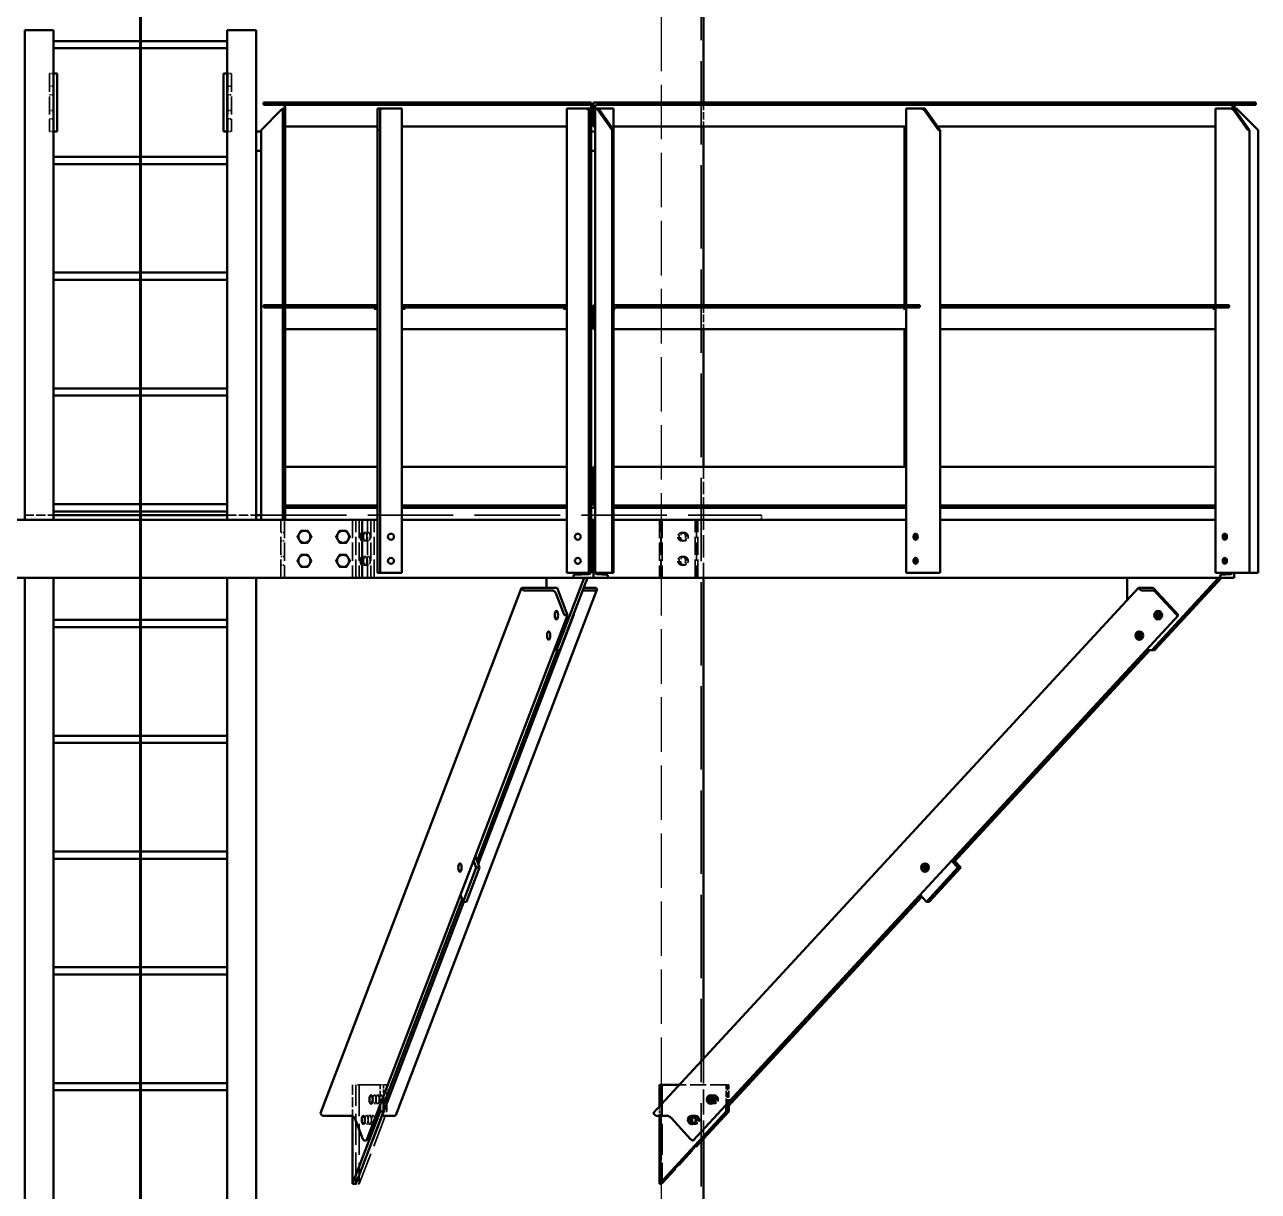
# Model space of a CAD drawing. Header units: inches. Extents: x 11 to 1621, y 11 to 1332.
# Drawn here: x 252.5 to 380.4, y 676.6 to 797.5 of the extents above; entities that cross this region are included whole.
import ezdxf

# ---------------------------------------------------------------- set-up
doc = ezdxf.new("R2010")
doc.units = ezdxf.units.IN
doc.header["$LTSCALE"] = 48
doc.header["$MEASUREMENT"] = 0
doc.linetypes.add('CHAIN', pattern=[0.7087, 0.4724, -0.0591, 0.1181, -0.0591])
doc.linetypes.add('DASHED', pattern=[0.2067, 0.1654, -0.0413])
for name, color, linetype, lineweight in [('Centerline (ANSI)', 7, 'Continuous', 25), ('Hidden (ANSI)', 7, 'DASHED', 35), ('Sketch Geometry (ANSI)', 7, 'Continuous', 25), ('Visible (ANSI)', 7, 'Continuous', 50)]:
    doc.layers.add(name, color=color, linetype=linetype, lineweight=lineweight)

msp = doc.modelspace()

# ---------------------------------------------------------------- linework, layer by layer
at = {"layer": 'Centerline (ANSI)', "linetype": 'CHAIN', "ltscale": 0.952448}
msp.add_line((264.502429, 896.951101), (264.502429, 280.771104), dxfattribs=at)
at = {"layer": 'Hidden (ANSI)', "ltscale": 1.088534}
for p, q in [((264.43966, 890.951101), (264.43966, 512.951101)), ((264.439929, 512.951101), (264.439929, 890.951101)), ((264.564929, 890.951101), (264.564929, 512.951101)), ((264.565198, 512.951101), (264.565198, 890.951101)), ((322.627429, 890.951101), (322.627429, 512.951101))]:
    msp.add_line(p, q, dxfattribs=at)
at = {"layer": 'Hidden (ANSI)', "ltscale": 0.01478}
for p, q in [((255.064929, 792.451101), (255.439929, 792.451101)), ((273.564929, 792.451101), (273.939929, 792.451101)), ((255.064929, 791.138601), (255.439929, 791.138601)), ((273.564929, 791.138601), (273.939929, 791.138601)), ((255.064929, 790.263601), (255.439929, 790.263601)), ((273.564929, 790.263601), (273.939929, 790.263601)), ((255.064929, 788.638601), (255.439929, 788.638601)), ((255.064929, 787.763601), (255.439929, 787.763601)), ((273.564929, 788.638601), (273.939929, 788.638601)), ((273.564929, 787.763601), (273.939929, 787.763601)), ((255.064929, 786.451101), (255.439929, 786.451101)), ((273.564929, 786.451101), (273.939929, 786.451101)), ((279.064929, 744.888601), (279.439929, 744.888601)), ((287.451828, 744.888601), (287.798283, 744.888601)), ((288.144738, 744.888601), (287.798283, 744.888601)), ((320.600089, 744.888601), (320.743596, 744.888601)), ((320.887102, 744.888601), (320.743596, 744.888601)), ((279.064929, 744.013601), (279.439929, 744.013601)), ((287.451828, 744.013601), (287.798283, 744.013601)), ((288.144738, 744.013601), (287.798283, 744.013601)), ((320.600089, 744.013601), (320.743596, 744.013601)), ((320.887102, 744.013601), (320.743596, 744.013601)), ((279.064929, 742.388601), (279.439929, 742.388601)), ((287.451828, 742.388601), (287.798283, 742.388601)), ((288.144738, 742.388601), (287.798283, 742.388601)), ((320.600089, 742.388601), (320.743596, 742.388601)), ((320.887102, 742.388601), (320.743596, 742.388601)), ((279.064929, 741.513601), (279.439929, 741.513601)), ((287.451828, 741.513601), (287.798283, 741.513601)), ((288.144738, 741.513601), (287.798283, 741.513601)), ((320.600089, 741.513601), (320.743596, 741.513601)), ((320.887102, 741.513601), (320.743596, 741.513601)), ((289.7117, 687.638601), (289.365245, 687.638601)), ((325.362993, 687.638601), (325.219487, 687.638601)), ((288.741977, 686.576101), (289.088432, 686.576101)), ((288.741977, 685.701101), (289.088432, 685.701101)), ((289.434886, 686.576101), (289.088432, 686.576101)), ((289.434886, 685.701101), (289.088432, 685.701101)), ((323.714783, 686.576101), (323.85829, 686.576101)), ((323.714783, 685.701101), (323.85829, 685.701101)), ((324.001796, 686.576101), (323.85829, 686.576101)), ((324.001796, 685.701101), (323.85829, 685.701101)), ((287.930183, 684.454781), (288.276637, 684.454781)), ((288.623092, 684.454781), (288.276637, 684.454781)), ((289.7117, 684.888601), (290.058155, 684.888601)), ((321.754939, 684.454781), (321.898445, 684.454781)), ((322.041951, 684.454781), (321.898445, 684.454781)), ((325.362993, 684.888601), (325.5065, 684.888601)), ((287.930183, 683.579781), (288.276637, 683.579781)), ((288.623092, 683.579781), (288.276637, 683.579781)), ((321.754939, 683.579781), (321.898445, 683.579781)), ((322.041951, 683.579781), (321.898445, 683.579781)), ((286.841575, 677.388601), (287.188029, 677.388601)), ((318.433897, 677.388601), (318.577403, 677.388601))]:
    msp.add_line(p, q, dxfattribs=at)
at = {"layer": 'Hidden (ANSI)', "ltscale": 0.237987}
for p, q in [((255.064929, 792.451101), (255.064929, 786.451101)), ((255.439929, 792.451101), (255.439929, 786.451101)), ((273.564929, 792.451101), (273.564929, 786.451101)), ((273.939929, 792.451101), (273.939929, 786.451101)), ((279.064929, 740.201101), (279.064929, 746.201101)), ((279.439929, 746.201101), (279.439929, 740.201101)), ((286.49512, 746.201101), (286.49512, 740.201101)), ((286.841575, 740.201101), (286.841575, 746.201101)), ((287.188029, 746.201101), (287.188029, 740.201101)), ((288.025853, 740.201101), (288.025853, 746.201101)), ((288.372308, 746.201101), (288.372308, 740.201101)), ((288.718763, 740.201101), (288.718763, 746.201101)), ((318.290391, 746.201101), (318.290391, 740.201101)), ((318.433897, 740.201101), (318.433897, 746.201101)), ((318.577403, 746.201101), (318.577403, 740.201101)), ((321.985909, 740.201101), (321.985909, 746.201101)), ((322.129415, 746.201101), (322.129415, 740.201101)), ((322.272921, 740.201101), (322.272921, 746.201101))]:
    msp.add_line(p, q, dxfattribs=at)
at = {"layer": 'Hidden (ANSI)', "ltscale": 0.099103}
for p, q in [((322.877429, 789.451101), (322.877429, 786.951101)), ((322.877429, 768.451101), (322.877429, 765.951101))]:
    msp.add_line(p, q, dxfattribs=at)
at = {"layer": 'Hidden (ANSI)', "ltscale": 0.158625}
msp.add_line((322.877429, 751.701101), (322.877429, 747.701101), dxfattribs=at)
at = {"layer": 'Hidden (ANSI)', "ltscale": 0.287589}
msp.add_line((322.877429, 747.451101), (322.877429, 740.201101), dxfattribs=at)
at = {"layer": 'Hidden (ANSI)', "ltscale": 0.120571}
for p, q in [((252.502429, 746.701101), (255.502429, 746.701101)), ((273.502429, 746.701101), (276.502429, 746.701101))]:
    msp.add_line(p, q, dxfattribs=at)
at = {"layer": 'Hidden (ANSI)', "ltscale": 1.115497}
msp.add_line((277.002429, 746.701101), (328.877429, 746.701101), dxfattribs=at)
at = {"layer": 'Hidden (ANSI)', "ltscale": 0.019741}
for p, q in [((322.877429, 746.701101), (322.877429, 746.201101)), ((328.877429, 746.701101), (328.877429, 746.201101))]:
    msp.add_line(p, q, dxfattribs=at)
at = {"layer": 'Hidden (ANSI)', "ltscale": 0.323707}
msp.add_line((322.877429, 690.358464), (322.877429, 682.198246), dxfattribs=at)
at = {"layer": 'Hidden (ANSI)', "ltscale": 0.128696}
msp.add_line((286.49512, 687.638601), (286.49512, 684.392818), dxfattribs=at)
at = {"layer": 'Hidden (ANSI)', "ltscale": 0.297509}
msp.add_line((289.365245, 687.638601), (286.49512, 687.638601), dxfattribs=at)
at = {"layer": 'Hidden (ANSI)', "ltscale": 0.406632}
for p, q in [((286.841575, 677.388601), (286.841575, 687.638601)), ((287.188029, 687.638601), (287.188029, 677.388601)), ((318.433897, 677.388601), (318.433897, 687.638601)), ((318.577403, 687.638601), (318.577403, 677.388601))]:
    msp.add_line(p, q, dxfattribs=at)
at = {"layer": 'Hidden (ANSI)', "ltscale": 0.081596}
for p, q in [((289.365245, 685.579781), (289.365245, 687.638601)), ((325.219487, 685.579781), (325.219487, 687.638601))]:
    msp.add_line(p, q, dxfattribs=at)
at = {"layer": 'Hidden (ANSI)', "ltscale": 0.045672}
msp.add_line((289.7117, 687.638601), (289.7117, 686.485111), dxfattribs=at)
at = {"layer": 'Hidden (ANSI)', "ltscale": 0.035825}
msp.add_line((290.058155, 687.638601), (289.7117, 687.638601), dxfattribs=at)
at = {"layer": 'Hidden (ANSI)', "ltscale": 0.109023}
msp.add_line((290.058155, 684.888601), (290.058155, 687.638601), dxfattribs=at)
at = {"layer": 'Hidden (ANSI)', "ltscale": 0.20842}
msp.add_line((325.219487, 687.638601), (320.364604, 687.638601), dxfattribs=at)
at = {"layer": 'Hidden (ANSI)', "ltscale": 0.075433}
msp.add_line((325.362993, 687.638601), (325.362993, 685.735111), dxfattribs=at)
at = {"layer": 'Hidden (ANSI)', "ltscale": 0.006064}
msp.add_line((325.5065, 687.638601), (325.362993, 687.638601), dxfattribs=at)
at = {"layer": 'Hidden (ANSI)', "ltscale": 0.085085}
msp.add_line((325.5065, 685.491863), (325.5065, 687.638601), dxfattribs=at)
at = {"layer": 'Hidden (ANSI)', "ltscale": 0.420782}
msp.add_line((287.188029, 677.388601), (290.058155, 684.888601), dxfattribs=at)
at = {"layer": 'Hidden (ANSI)', "ltscale": 0.037605}
msp.add_line((318.290391, 685.393489), (318.290391, 684.443295), dxfattribs=at)
at = {"layer": 'Hidden (ANSI)', "ltscale": 0.261089}
msp.add_line((318.577403, 677.388601), (322.877429, 682.042916), dxfattribs=at)
at = {"layer": 'Hidden (ANSI)', "ltscale": 0.108979}
for centre, major_axis, ratio in [((287.451828, 744.451101), (0, 0.4375), 0.3826834324), ((287.798283, 744.451101), (0, -0.4375), 0.3826834324), ((288.144738, 744.451101), (0, 0.4375), 0.3826834324), ((320.600089, 744.451101), (0, 0.4375), 0.9238795325), ((320.743596, 744.451101), (0, -0.4375), 0.9238795325), ((320.887102, 744.451101), (0, 0.4375), 0.9238795325), ((287.451828, 741.951101), (0, 0.4375), 0.3826834324), ((287.798283, 741.951101), (0, -0.4375), 0.3826834324), ((288.144738, 741.951101), (0, 0.4375), 0.3826834324), ((320.600089, 741.951101), (0, 0.4375), 0.9238795325), ((320.743596, 741.951101), (0, -0.4375), 0.9238795325), ((320.887102, 741.951101), (0, 0.4375), 0.9238795325), ((288.741977, 686.138601), (0, 0.4375), 0.3826834324), ((289.088432, 686.138601), (0, -0.4375), 0.3826834324), ((289.434886, 686.138601), (0, 0.4375), 0.3826834324), ((324.001796, 686.138601), (0, 0.4375), 0.9238795325), ((287.930183, 684.017281), (0, 0.4375), 0.3826834324), ((288.276637, 684.017281), (0, -0.4375), 0.3826834324), ((288.623092, 684.017281), (0, 0.4375), 0.3826834324), ((322.041951, 684.017281), (0, 0.4375), 0.9238795325)]:
    msp.add_ellipse(centre, major_axis=major_axis, ratio=ratio, dxfattribs=at)
at = {"layer": 'Hidden (ANSI)', "ltscale": 0.1042}
for centre in [(323.714783, 686.138601), (321.754939, 684.017281)]:
    msp.add_ellipse(centre, major_axis=(0, -0.4375), ratio=0.9238795325, start_param=0.0286689229, end_param=6.0365425162, dxfattribs=at)
at = {"layer": 'Hidden (ANSI)', "ltscale": 0.064952}
for centre in [(323.85829, 686.138601), (321.898445, 684.017281)]:
    msp.add_ellipse(centre, major_axis=(0, -0.4375), ratio=0.9238795325, start_param=6.0415020031, end_param=9.7886336328, dxfattribs=at)
at = {"layer": 'Sketch Geometry (ANSI)', "linetype": 'DASHED', "ltscale": 0.710931}
msp.add_line((318.502429, 496.451101), (318.502429, 891.451101), dxfattribs=at)
at = {"layer": 'Visible (ANSI)'}
for p, q in [((322.877429, 817.201101), (322.877429, 789.451101)), ((252.502429, 796.951101), (255.502429, 796.951101)), ((252.502429, 746.201101), (252.502429, 796.951101)), ((255.502429, 796.951101), (255.502429, 746.201101)), ((273.502429, 796.951101), (273.502429, 746.201101)), ((276.502429, 796.951101), (273.502429, 796.951101)), ((276.502429, 746.201101), (276.502429, 796.951101)), ((255.502429, 795.826101), (273.502429, 795.826101)), ((255.502429, 795.076101), (273.502429, 795.076101)), ((255.502429, 792.451101), (255.877429, 792.451101)), ((255.877429, 792.451101), (255.877429, 786.451101)), ((273.127429, 792.451101), (273.127429, 786.451101)), ((273.127429, 792.451101), (273.502429, 792.451101)), ((277.252429, 789.451101), (277.252432, 789.451101)), ((277.252429, 789.451101), (277.252429, 789.321101)), ((277.252432, 789.451101), (277.252432, 789.321101)), ((310.213892, 789.451101), (277.252432, 789.451101)), ((277.372432, 789.201101), (277.372429, 789.201101)), ((310.688866, 789.201101), (277.372432, 789.201101)), ((311.213892, 789.451101), (310.213892, 789.451101)), ((310.688866, 789.201101), (311.213892, 789.201101)), ((311.213892, 789.201101), (311.213892, 789.451101)), ((311.213892, 789.201101), (311.213892, 788.951101)), ((311.463892, 789.451101), (312.524552, 789.451101)), ((311.463892, 786.951101), (311.463892, 789.451101)), ((312.524552, 789.201101), (311.817445, 789.201101)), ((313.938766, 789.451101), (312.524552, 789.451101)), ((312.524552, 789.201101), (313.518056, 789.201101)), ((378.83554, 789.201101), (313.518056, 789.201101)), ((313.938766, 789.451101), (378.584536, 789.451101)), ((378.877429, 789.451101), (378.584536, 789.451101)), ((378.83554, 789.201101), (378.877429, 789.201101)), ((378.877429, 789.451101), (378.877429, 789.201101)), ((378.877429, 789.451101), (379.127429, 789.451101)), ((379.127429, 789.201101), (378.877429, 789.201101)), ((380.127429, 789.451101), (379.127429, 789.451101)), ((379.127429, 789.201101), (380.007429, 789.201101)), ((380.127429, 789.321101), (380.127429, 789.451101)), ((279.002429, 788.576101), (277.122429, 786.696101)), ((279.252429, 788.826101), (279.002429, 788.576101)), ((279.372429, 788.826101), (279.252429, 788.826101)), ((279.252429, 768.451101), (279.252429, 788.826101)), ((279.372429, 788.826101), (279.502429, 788.826101)), ((279.502429, 787.071101), (279.502429, 788.951101)), ((279.502432, 788.951101), (279.502432, 787.071101)), ((289.088892, 788.826101), (289.588892, 788.826101)), ((289.088892, 786.576101), (289.088892, 788.826101)), ((289.338892, 788.576101), (289.338892, 786.696101)), ((289.588892, 788.826101), (291.468892, 788.826101)), ((291.588892, 788.826101), (291.468892, 788.826101)), ((291.588892, 788.826101), (291.588892, 740.701101)), ((308.833892, 788.826101), (308.713892, 788.826101)), ((308.713892, 740.701101), (308.713892, 788.826101)), ((308.833892, 788.826101), (310.713892, 788.826101)), ((310.713892, 788.826101), (311.213892, 788.826101)), ((310.963892, 786.696101), (310.963892, 788.576101)), ((311.213892, 788.951101), (311.213892, 788.826101)), ((311.213892, 788.826101), (311.213892, 786.576101)), ((311.640669, 788.951101), (311.640669, 787.071101)), ((311.640669, 788.826101), (311.817445, 788.826101)), ((311.640669, 740.701101), (311.640669, 788.826101)), ((311.817445, 788.826101), (312.170999, 788.826101)), ((313.408435, 786.576101), (311.817445, 788.826101)), ((312.170999, 788.826101), (313.500359, 788.826101)), ((312.170999, 788.576101), (313.500359, 786.696101)), ((313.535507, 788.826101), (313.500359, 788.826101)), ((313.535507, 786.611248), (313.535507, 788.826101)), ((343.875165, 788.826101), (343.967089, 788.826101)), ((343.875165, 768.451101), (343.875165, 788.826101)), ((344.136795, 788.826101), (343.967089, 788.826101)), ((344.136795, 788.826101), (345.466156, 788.826101)), ((345.466156, 788.826101), (345.819709, 788.826101)), ((345.819709, 788.826101), (347.410699, 786.576101)), ((347.14907, 786.696101), (345.819709, 788.576101)), ((375.932886, 788.826101), (376.024809, 788.826101)), ((375.932886, 768.451101), (375.932886, 788.826101)), ((376.194515, 788.826101), (376.024809, 788.826101)), ((376.194515, 788.826101), (377.523876, 788.826101)), ((377.523876, 788.826101), (377.877429, 788.826101)), ((377.700653, 788.826101), (377.700653, 788.951101)), ((377.877429, 788.951101), (377.877429, 788.826101)), ((377.877429, 788.826101), (378.127429, 788.826101)), ((377.877429, 788.826101), (379.468419, 786.576101)), ((379.20679, 786.696101), (377.877429, 788.576101)), ((380.377429, 786.576101), (378.127429, 788.826101)), ((255.502429, 786.451101), (255.877429, 786.451101)), ((273.127429, 786.451101), (273.502429, 786.451101)), ((276.502429, 786.451101), (277.002429, 786.451101)), ((277.002429, 786.576101), (277.122429, 786.696101)), ((277.002429, 746.201101), (277.002429, 786.576101)), ((279.502429, 768.451101), (279.502429, 787.071101)), ((279.622432, 786.951101), (279.622429, 786.951101)), ((289.088892, 786.951101), (279.622432, 786.951101)), ((289.218892, 786.576101), (289.088892, 786.576101)), ((289.088892, 740.701101), (289.088892, 786.576101)), ((289.338892, 740.701101), (289.338892, 786.696101)), ((308.713892, 786.951101), (291.588892, 786.951101)), ((310.963892, 740.701101), (310.963892, 786.696101)), ((311.213892, 786.576101), (311.083892, 786.576101)), ((311.213892, 740.701101), (311.213892, 786.576101)), ((311.213892, 786.451101), (311.256785, 786.451101)), ((311.610338, 786.451101), (311.256785, 786.451101)), ((311.555816, 786.951101), (311.463892, 786.951101)), ((311.555816, 786.951101), (311.640669, 786.951101)), ((311.610338, 786.451101), (311.640669, 786.451101)), ((313.500359, 786.576101), (313.408435, 786.576101)), ((313.408435, 740.701101), (313.408435, 786.576101)), ((313.535507, 786.951101), (343.875165, 786.951101)), ((313.535507, 740.701101), (313.535507, 786.611248)), ((322.877429, 786.951101), (322.877429, 768.451101)), ((343.698389, 768.451101), (343.698389, 786.951101)), ((347.145534, 786.951101), (375.932886, 786.951101)), ((347.410699, 786.576101), (347.318775, 786.576101)), ((347.410699, 740.701101), (347.410699, 786.576101)), ((379.468419, 786.576101), (379.376496, 786.576101)), ((379.468419, 740.701101), (379.468419, 786.576101)), ((380.377429, 740.701101), (380.377429, 786.576101)), ((277.002429, 784.451101), (276.502429, 784.451101)), ((311.213892, 784.451101), (311.256785, 784.451101)), ((311.610338, 784.451101), (311.256785, 784.451101)), ((311.610338, 784.451101), (311.640669, 784.451101)), ((255.502429, 783.826101), (273.502429, 783.826101)), ((255.502429, 783.076101), (273.502429, 783.076101)), ((255.502429, 771.826101), (273.502429, 771.826101)), ((255.502429, 771.076101), (273.502429, 771.076101)), ((277.252429, 768.451101), (277.252432, 768.451101)), ((277.252429, 768.451101), (277.252429, 768.321101)), ((277.252432, 768.451101), (277.252432, 768.321101)), ((288.838892, 768.451101), (277.252432, 768.451101)), ((277.372432, 768.201101), (277.372429, 768.201101)), ((288.838892, 768.201101), (277.372432, 768.201101)), ((279.252429, 746.201101), (279.252429, 768.201101)), ((279.502429, 766.071101), (279.502429, 767.951101)), ((279.502432, 767.951101), (279.502432, 766.071101)), ((288.838892, 768.321101), (288.838892, 768.451101)), ((288.838892, 768.451101), (289.088892, 768.451101)), ((288.838892, 768.321101), (288.838892, 768.201101)), ((288.838892, 767.951101), (288.838892, 768.201101)), ((291.588892, 768.451101), (291.838892, 768.451101)), ((291.838892, 768.451101), (291.838892, 768.321101)), ((308.463892, 768.451101), (291.838892, 768.451101)), ((291.838892, 768.201101), (291.838892, 768.321101)), ((291.838892, 768.201101), (291.838892, 767.951101)), ((308.463892, 768.201101), (291.838892, 768.201101)), ((308.463892, 768.321101), (308.463892, 768.451101)), ((308.463892, 768.451101), (308.713892, 768.451101)), ((308.463892, 768.321101), (308.463892, 768.201101)), ((308.463892, 767.951101), (308.463892, 768.201101)), ((311.463892, 768.451101), (311.640669, 768.451101)), ((311.463892, 765.951101), (311.463892, 768.451101)), ((311.640669, 768.451101), (311.640669, 766.071101)), ((313.535507, 768.451101), (313.585212, 768.451101)), ((313.585212, 768.451101), (315.176202, 768.451101)), ((313.585212, 768.451101), (313.585212, 767.951101)), ((315.09135, 768.201101), (313.761989, 768.201101)), ((345.204526, 768.201101), (315.09135, 768.201101)), ((315.176202, 768.451101), (345.289379, 768.451101)), ((315.176202, 768.451101), (315.176202, 768.321101)), ((343.875165, 740.701101), (343.875165, 768.201101)), ((345.289379, 768.321101), (345.289379, 768.451101)), ((347.410699, 768.451101), (377.347099, 768.451101)), ((377.262246, 768.201101), (347.410699, 768.201101)), ((375.932886, 740.701101), (375.932886, 768.201101)), ((377.347099, 768.321101), (377.347099, 768.451101)), ((279.502429, 751.701101), (279.502429, 766.071101)), ((279.622432, 765.951101), (279.622429, 765.951101)), ((289.088892, 765.951101), (279.622432, 765.951101)), ((308.713892, 765.951101), (291.588892, 765.951101)), ((311.555816, 765.951101), (311.463892, 765.951101)), ((311.555816, 765.951101), (311.640669, 765.951101)), ((313.535507, 765.951101), (343.875165, 765.951101)), ((322.877429, 765.951101), (322.877429, 751.701101)), ((343.698389, 751.701101), (343.698389, 765.951101)), ((347.410699, 765.951101), (375.932886, 765.951101)), ((255.502429, 759.826101), (273.502429, 759.826101)), ((255.502429, 759.076101), (273.502429, 759.076101)), ((279.502429, 747.701101), (279.502429, 751.701101)), ((280.002429, 751.701101), (279.502429, 751.701101)), ((280.002429, 751.701101), (289.088892, 751.701101)), ((291.588892, 751.701101), (308.713892, 751.701101)), ((311.463892, 747.701101), (311.463892, 751.701101)), ((311.463892, 751.701101), (311.640669, 751.701101)), ((311.640669, 751.701101), (311.640669, 747.701101)), ((313.535507, 751.701101), (343.875165, 751.701101)), ((347.410699, 751.701101), (375.932886, 751.701101)), ((255.502429, 747.826101), (273.502429, 747.826101)), ((255.502429, 747.076101), (273.502429, 747.076101)), ((279.502429, 747.701101), (280.002429, 747.701101)), ((279.502429, 747.451101), (279.502429, 747.701101)), ((279.502429, 747.451101), (289.088892, 747.451101)), ((279.502429, 747.451101), (279.502429, 746.201101)), ((289.088892, 747.701101), (280.002429, 747.701101)), ((308.713892, 747.701101), (291.588892, 747.701101)), ((291.588892, 747.451101), (308.713892, 747.451101)), ((311.213892, 747.451101), (311.640669, 747.451101)), ((311.640669, 747.701101), (311.463892, 747.701101)), ((343.875165, 747.701101), (313.535507, 747.701101)), ((313.535507, 747.451101), (343.875165, 747.451101)), ((322.877429, 747.701101), (322.877429, 747.451101)), ((343.698389, 747.451101), (343.698389, 747.701101)), ((375.932886, 747.701101), (347.410699, 747.701101)), ((347.410699, 747.451101), (375.932886, 747.451101)), ((241.502429, 746.201101), (287.502429, 746.201101)), ((255.502429, 746.701101), (273.502429, 746.701101)), ((276.502429, 746.701101), (277.002429, 746.701101)), ((287.502429, 746.201101), (289.088892, 746.201101)), ((287.502429, 746.201101), (287.502429, 745.994054)), ((289.088892, 746.201101), (287.502429, 746.201101)), ((287.502429, 745.898186), (287.502429, 745.994054)), ((287.502429, 745.898186), (287.502429, 745.827878)), ((287.502429, 745.827878), (287.502429, 745.525154)), ((287.502429, 745.525154), (287.502429, 740.877048)), ((291.588892, 746.201101), (308.713892, 746.201101)), ((308.713892, 746.201101), (291.588892, 746.201101)), ((311.213892, 746.201101), (311.463892, 746.201101)), ((311.247413, 740.877048), (311.247413, 745.525154)), ((311.247413, 745.525154), (311.247413, 740.877048)), ((311.463892, 746.201101), (311.640669, 746.201101)), ((311.463892, 746.201101), (311.463892, 740.201101)), ((311.463892, 746.201101), (311.463892, 740.201101)), ((311.616965, 745.525154), (311.616965, 740.877048)), ((311.616965, 740.877048), (311.616965, 745.525154)), ((313.535507, 746.201101), (343.875165, 746.201101)), ((343.875165, 746.201101), (313.535507, 746.201101)), ((347.410699, 746.201101), (375.932886, 746.201101)), ((375.932886, 746.201101), (347.410699, 746.201101)), ((287.502429, 740.877048), (287.502429, 740.574324)), ((287.502429, 740.574324), (287.502429, 740.504016)), ((287.502429, 740.408148), (287.502429, 740.504016)), ((287.502429, 740.408148), (287.502429, 740.201101)), ((289.218892, 740.701101), (289.088892, 740.701101)), ((289.218892, 740.701101), (289.338892, 740.701101)), ((289.588892, 740.701101), (289.338892, 740.701101)), ((291.468892, 740.701101), (289.588892, 740.701101)), ((291.468892, 740.701101), (291.588892, 740.701101)), ((308.713892, 740.701101), (308.833892, 740.701101)), ((310.713892, 740.701101), (308.833892, 740.701101)), ((309.385699, 740.201101), (309.385699, 740.408148)), ((309.385699, 740.201101), (309.385699, 740.408148)), ((309.484171, 740.504016), (310.936467, 740.574324)), ((309.484171, 740.504016), (310.936467, 740.574324)), ((310.963892, 740.701101), (310.713892, 740.701101)), ((310.963892, 740.701101), (311.083892, 740.701101)), ((311.213892, 740.701101), (311.083892, 740.701101)), ((313.408435, 740.701101), (311.640669, 740.701101)), ((311.836837, 740.574324), (312.863766, 740.504016)), ((311.836837, 740.574324), (312.863766, 740.504016)), ((312.933396, 740.408148), (312.933396, 740.201101)), ((312.933396, 740.408148), (312.933396, 740.201101)), ((313.500359, 740.701101), (313.408435, 740.701101)), ((313.500359, 740.701101), (313.535507, 740.701101)), ((343.967089, 740.701101), (343.875165, 740.701101)), ((343.967089, 740.701101), (344.136795, 740.701101)), ((345.466156, 740.701101), (344.136795, 740.701101)), ((345.819709, 740.701101), (345.466156, 740.701101)), ((347.14907, 740.701101), (345.819709, 740.701101)), ((347.14907, 740.701101), (347.318775, 740.701101)), ((347.410699, 740.701101), (347.318775, 740.701101)), ((376.024809, 740.701101), (375.932886, 740.701101)), ((376.024809, 740.701101), (376.194515, 740.701101)), ((377.523876, 740.701101), (376.194515, 740.701101)), ((376.407925, 740.201101), (376.407925, 740.408148)), ((376.407925, 740.201101), (376.407925, 740.408148)), ((376.477555, 740.504016), (377.504484, 740.574324)), ((376.477555, 740.504016), (377.504484, 740.574324)), ((377.877429, 740.701101), (377.523876, 740.701101)), ((377.877429, 740.701101), (377.877429, 740.201101)), ((377.877429, 740.701101), (377.877429, 740.201101)), ((379.20679, 740.701101), (377.877429, 740.701101)), ((379.20679, 740.701101), (379.376496, 740.701101)), ((379.468419, 740.701101), (379.376496, 740.701101)), ((380.377429, 740.701101), (379.468419, 740.701101)), ((241.502429, 740.201101), (287.502429, 740.201101)), ((252.502429, 669.451101), (252.502429, 740.201101)), ((255.502429, 740.201101), (255.502429, 669.451101)), ((273.502429, 740.201101), (273.502429, 669.451101)), ((276.502429, 669.451101), (276.502429, 740.201101)), ((283.171503, 684.70846), (304.005703, 739.150848)), ((309.385699, 740.201101), (287.502429, 740.201101)), ((307.701221, 739.150848), (304.005703, 739.150848)), ((304.005703, 739.150848), (304.055764, 739.020034)), ((306.586, 740.201101), (306.586, 739.150848)), ((307.638379, 732.701101), (310.508505, 740.201101)), ((308.783613, 736.322421), (307.701221, 739.150848)), ((307.984834, 732.701101), (310.85496, 740.201101)), ((311.463892, 740.201101), (309.385699, 740.201101)), ((311.743194, 739.150848), (310.453046, 739.150848)), ((312.933396, 740.201101), (311.463892, 740.201101)), ((311.793255, 739.020034), (311.743194, 739.150848)), ((376.407925, 740.201101), (312.933396, 740.201101)), ((317.657507, 684.70846), (367.955715, 739.150848)), ((322.877429, 740.201101), (322.877429, 690.358464)), ((366.794066, 740.201101), (366.794066, 737.893489)), ((369.486448, 739.150848), (367.955715, 739.150848)), ((367.955715, 739.150848), (368.076572, 739.020034)), ((369.334735, 732.701101), (376.263831, 740.201101)), ((369.478241, 732.701101), (376.407338, 740.201101)), ((372.099574, 736.322421), (369.486448, 739.150848)), ((369.621747, 732.701101), (376.550844, 740.201101)), ((377.877429, 740.201101), (376.407925, 740.201101)), ((290.960968, 684.509738), (311.795168, 738.952126)), ((304.282714, 738.885683), (307.105166, 738.885683)), ((307.559068, 738.616983), (308.385745, 736.456772)), ((310.351571, 738.885683), (311.669131, 738.885683)), ((368.273405, 738.885683), (369.442503, 738.885683)), ((369.83617, 738.616983), (371.831945, 736.456772)), ((255.502429, 735.826101), (273.502429, 735.826101)), ((287.949413, 681.880033), (308.783613, 736.322421)), ((299.525227, 710.514226), (309.427023, 736.388864)), ((308.612696, 736.322421), (308.783613, 736.322421)), ((309.425109, 736.456772), (309.423588, 736.460747)), ((321.801366, 681.880033), (372.099574, 736.322421)), ((372.028778, 736.322421), (372.099574, 736.322421)), ((255.502429, 735.076101), (273.502429, 735.076101)), ((307.744249, 732.701101), (299.389463, 710.868994)), ((307.397794, 732.701101), (307.638379, 732.701101)), ((307.984834, 732.701101), (307.638379, 732.701101)), ((368.897417, 732.701101), (348.72718, 710.868994)), ((348.767793, 710.825035), (368.978642, 732.701101)), ((369.122149, 732.701101), (348.839546, 710.74737)), ((368.753911, 732.701101), (369.334735, 732.701101)), ((369.478241, 732.701101), (369.334735, 732.701101)), ((369.478241, 732.701101), (369.621747, 732.701101)), ((255.502429, 723.826101), (273.502429, 723.826101)), ((255.502429, 723.076101), (273.502429, 723.076101)), ((255.502429, 711.826101), (273.502429, 711.826101)), ((255.502429, 711.076101), (273.502429, 711.076101)), ((299.660061, 710.161887), (299.216236, 711.321659)), ((297.960616, 706.626353), (299.313607, 710.161887)), ((298.307071, 706.626353), (299.660061, 710.161887)), ((299.313607, 710.161887), (299.043009, 710.868994)), ((299.660061, 710.161887), (299.313607, 710.161887)), ((345.970548, 706.626353), (349.236955, 710.161887)), ((346.114054, 706.626353), (349.380462, 710.161887)), ((346.257561, 706.626353), (349.523968, 710.161887)), ((349.236955, 710.161887), (348.583674, 710.868994)), ((349.380462, 710.161887), (348.655427, 710.946659)), ((349.523968, 710.161887), (348.911299, 710.825035)), ((349.380462, 710.161887), (349.236955, 710.161887)), ((297.690018, 707.33346), (297.960616, 706.626353)), ((345.38902, 707.255795), (325.362993, 685.579781)), ((325.362993, 685.491863), (345.429632, 707.211836)), ((345.317267, 707.33346), (345.970548, 706.626353)), ((288.592823, 681.946476), (298.037403, 706.626353)), ((297.863246, 706.880795), (289.7117, 685.579781)), ((298.307071, 706.626353), (297.960616, 706.626353)), ((345.501386, 707.134171), (325.362993, 685.336533)), ((346.114054, 706.626353), (345.970548, 706.626353)), ((346.114054, 706.626353), (346.257561, 706.626353)), ((346.185807, 706.704019), (346.257561, 706.626353)), ((255.502429, 699.826101), (273.502429, 699.826101)), ((255.502429, 699.076101), (273.502429, 699.076101)), ((255.502429, 687.826101), (273.502429, 687.826101)), ((255.502429, 687.076101), (273.502429, 687.076101)), ((318.290391, 687.638601), (318.290391, 685.393489)), ((320.364604, 687.638601), (318.290391, 687.638601)), ((289.365245, 684.888601), (289.365245, 685.579781)), ((289.7117, 686.485111), (289.7117, 684.888601)), ((325.219487, 684.888601), (325.219487, 685.579781)), ((325.362993, 685.735111), (325.362993, 684.888601)), ((325.5065, 684.888601), (325.5065, 685.491863)), ((283.221564, 684.577646), (283.171503, 684.70846)), ((286.270966, 684.443295), (283.448514, 684.443295)), ((286.49512, 677.388601), (289.365245, 684.888601)), ((286.49512, 684.392818), (286.49512, 677.388601)), ((287.551545, 682.014383), (286.724868, 684.174595)), ((289.7117, 684.888601), (286.841575, 677.388601)), ((289.7117, 684.888601), (289.365245, 684.888601)), ((290.834931, 684.443295), (289.548314, 684.443295)), ((317.778364, 684.577646), (317.657507, 684.70846)), ((319.144295, 684.443295), (317.975197, 684.443295)), ((318.290391, 677.388601), (325.219487, 684.888601)), ((318.290391, 684.443295), (318.290391, 677.388601)), ((325.362993, 684.888601), (318.433897, 677.388601)), ((321.533736, 682.014383), (319.537961, 684.174595)), ((322.877429, 682.042916), (325.5065, 684.888601)), ((325.362993, 684.888601), (325.219487, 684.888601)), ((287.949413, 681.880033), (287.778496, 681.880033)), ((321.801366, 681.880033), (321.73057, 681.880033)), ((322.877429, 682.198246), (322.877429, 634.701101)), ((286.841575, 677.388601), (286.49512, 677.388601)), ((318.433897, 677.388601), (318.290391, 677.388601))]:
    msp.add_line(p, q, dxfattribs=at)
for centre in [(290.463892, 744.451101), (309.838892, 744.451101), (290.463892, 741.951101), (309.838892, 741.951101)]:
    msp.add_circle(centre, 0.3125, dxfattribs=at)
for centre, radius, start, end in [((277.372429, 789.321101), 0.12, 180, 270), ((277.372432, 789.321101), 0.12, 180, 270), ((279.252429, 788.951101), 0.25, 0, 90), ((279.252432, 788.951101), 0.25, 0, 90), ((378.127429, 788.951101), 0.25, 90, 180), ((289.588892, 788.576101), 0.25, 90, 180), ((310.713892, 788.576101), 0.25, 0, 90), ((279.622429, 787.071101), 0.12, 180, 270), ((279.622432, 787.071101), 0.12, 180, 270), ((289.218892, 786.696101), 0.12, 270, 0), ((311.083892, 786.696101), 0.12, 180, 270), ((277.372429, 768.321101), 0.12, 180, 270), ((277.372432, 768.321101), 0.12, 180, 270), ((279.252429, 767.951101), 0.25, 0, 90), ((279.252432, 767.951101), 0.25, 0, 90), ((279.622429, 766.071101), 0.12, 180, 270), ((279.622432, 766.071101), 0.12, 180, 270), ((281.502429, 744.451101), 0.625, 150, 210), ((281.502429, 744.451101), 0.625, 90, 150), ((281.502429, 744.451101), 0.625, 30, 90), ((281.502429, 744.451101), 0.625, 330, 30), ((285.502429, 744.451101), 0.625, 150, 210), ((285.502429, 744.451101), 0.625, 90, 150), ((285.502429, 744.451101), 0.625, 30, 90), ((285.502429, 744.451101), 0.625, 330, 30), ((281.502429, 744.451101), 0.625, 210, 270), ((281.502429, 744.451101), 0.625, 270, 330), ((285.502429, 744.451101), 0.625, 210, 270), ((285.502429, 744.451101), 0.625, 270, 330), ((281.502429, 741.951101), 0.625, 150, 210), ((281.502429, 741.951101), 0.625, 90, 150), ((281.502429, 741.951101), 0.625, 30, 90), ((281.502429, 741.951101), 0.625, 330, 30), ((285.502429, 741.951101), 0.625, 150, 210), ((285.502429, 741.951101), 0.625, 90, 150), ((285.502429, 741.951101), 0.625, 30, 90), ((285.502429, 741.951101), 0.625, 330, 30), ((281.502429, 741.951101), 0.625, 210, 270), ((281.502429, 741.951101), 0.625, 270, 330), ((285.502429, 741.951101), 0.625, 210, 270), ((285.502429, 741.951101), 0.625, 270, 330)]:
    msp.add_arc(centre, radius, start, end, dxfattribs=at)
for centre, major_axis, ratio, start_param, end_param in [((311.817445, 788.951101), (0, 0.25), 0.7071067812, 0, 1.5707963268), ((377.877429, 788.951101), (0, 0.25), 0.7071067812, 0, 1.5707963268), ((312.347775, 788.576101), (0.23097, -0.23097), 0.4142135624, 2.7488935719, 4.3196898987), ((345.642932, 788.576101), (0.23097, -0.23097), 0.4142135624, 1.1780972451, 2.7488935719), ((377.700653, 788.576101), (0.23097, -0.23097), 0.4142135624, 1.1780972451, 2.7488935719), ((311.555816, 787.071101), (0, -0.12), 0.7071067812, 0, 1.5707963268), ((313.415507, 786.696101), (-0.110866, 0.110866), 0.4142135624, 2.7488935719, 4.3196898987), ((347.233923, 786.696101), (-0.110866, 0.110866), 0.4142135624, 1.1780972451, 2.7488935719), ((379.291643, 786.696101), (-0.110866, 0.110866), 0.4142135624, 1.1780972451, 2.7488935719), ((313.761989, 767.951101), (0, 0.25), 0.7071067812, 0, 1.5707963268), ((315.09135, 768.321101), (0, -0.12), 0.7071067812, 0, 1.5707963268), ((343.875165, 767.951101), (0, 0.25), 0.7071067812, 0, 1.5707963268), ((345.204526, 768.321101), (0, -0.12), 0.7071067812, 0, 1.5707963268), ((375.932886, 767.951101), (0, 0.25), 0.7071067812, 0, 1.5707963268), ((377.262246, 768.321101), (0, -0.12), 0.7071067812, 0, 1.5707963268), ((311.555816, 766.071101), (0, -0.12), 0.7071067812, 0, 1.5707963268), ((310.919298, 745.525154), (-0.328116, 0), 0.9238795325, 3.1415926536, 3.5975583819), ((310.919298, 745.525154), (-0.328116, 0), 0.9238795325, 3.1415926536, 3.5975583819), ((311.848978, 745.525154), (0, 0.30314), 0.7653668647, 1.1148305984, 1.5707963268), ((311.848978, 745.525154), (0, 0.30314), 0.7653668647, 1.1148305984, 1.5707963268), ((344.529239, 744.451101), (0, 0.3125), 0.7071067812, 3.9453949725, 5.4793829882), ((344.670661, 744.451101), (0, -0.3125), 0.7071067812, 0.4115168461, 2.7300758075), ((344.670661, 744.451101), (0, 0.3125), 0.7071067812, 3.5531094997, 5.8716684611), ((376.586959, 744.451101), (0, 0.3125), 0.7071067812, 3.9453949725, 5.4793829882), ((376.728381, 744.451101), (0, -0.3125), 0.7071067812, 0.4115168461, 2.7300758075), ((376.728381, 744.451101), (0, 0.3125), 0.7071067812, 3.5531094997, 5.8716684611), ((344.529239, 741.951101), (0, 0.3125), 0.7071067812, 3.9453949725, 5.4793829882), ((344.670661, 741.951101), (0, -0.3125), 0.7071067812, 0.4115168461, 2.7300758075), ((344.670661, 741.951101), (0, 0.3125), 0.7071067812, 3.5531094997, 5.8716684611), ((376.586959, 741.951101), (0, 0.3125), 0.7071067812, 3.9453949725, 5.4793829882), ((376.728381, 741.951101), (0, -0.3125), 0.7071067812, 0.4115168461, 2.7300758075), ((376.728381, 741.951101), (0, 0.3125), 0.7071067812, 3.5531094997, 5.8716684611), ((309.489608, 740.408148), (-0.10391, 0), 0.9238795325, 4.7647411, 6.2831853072), ((309.489608, 740.408148), (-0.10391, 0), 0.9238795325, 4.7647411, 6.2831853072), ((310.919298, 740.877048), (-0.328116, 0), 0.9238795325, 1.6231484464, 2.5223528295), ((310.919298, 740.877048), (-0.328116, 0), 0.9238795325, 1.6231484464, 2.5223528295), ((310.919298, 740.877048), (-0.328116, 0), 0.9238795325, 2.6856269252, 3.1415926536), ((310.919298, 740.877048), (-0.328116, 0), 0.9238795325, 2.6856269252, 3.1415926536), ((311.848978, 740.877048), (0, 0.30314), 0.7653668647, 1.5707963268, 2.0267620551), ((311.848978, 740.877048), (0, 0.30314), 0.7653668647, 1.5707963268, 2.0267620551), ((311.848978, 740.877048), (0, 0.30314), 0.7653668647, 2.1900361508, 3.089240534), ((311.848978, 740.877048), (0, 0.30314), 0.7653668647, 2.1900361508, 3.089240534), ((312.859921, 740.408148), (0, -0.096), 0.7653668647, 1.5707963268, 3.089240534), ((312.859921, 740.408148), (0, -0.096), 0.7653668647, 1.5707963268, 3.089240534), ((376.4814, 740.408148), (0, 0.096), 0.7653668647, 0.0523521196, 1.5707963268), ((376.4814, 740.408148), (0, 0.096), 0.7653668647, 0.0523521196, 1.5707963268), ((377.492343, 740.877048), (0, -0.30314), 0.7653668647, 0.0523521196, 0.9515565027), ((377.492343, 740.877048), (0, -0.30314), 0.7653668647, 0.0523521196, 0.9515565027), ((304.231301, 739.020034), (0.17745, -0.067907), 0.6532814824, 3.6714954433, 5.2422917701), ((307.207994, 738.616983), (0.354901, -0.135815), 0.6532814824, 0.5299027897, 2.1006991165), ((311.617718, 739.020034), (0.17745, -0.067907), 0.6532814824, 5.2422917701, 6.8130880969), ((368.149282, 739.020034), (0.139557, -0.128934), 0.2705980501, 4.4274648538, 5.9982611806), ((369.69075, 738.616983), (-0.279114, 0.257867), 0.2705980501, 4.4274648538, 5.9982611806), ((370.13973, 736.322421), (0, -0.4375), 0.9238795325, 3.3200586038, 6.104719357), ((370.13973, 736.322421), (0, 0.4375), 0.9238795325, 0.1784659502, 2.9631267034), ((370.283236, 736.322421), (0, 0.4375), 0.9238795325, 0.3629570645, 2.7786355891), ((370.283236, 736.322421), (0, -0.4375), 0.9238795325, 3.5045497181, 5.9202282427), ((370.426742, 736.322421), (0, -0.4375), 0.9238795325, 3.7032153012, 5.7215626596), ((370.570249, 736.322421), (0, 0.4375), 0.9238795325, 0.7896123773, 2.3519802763), ((308.561282, 736.456772), (0.17745, -0.067907), 0.6532814824, 3.6714954433, 5.2422917701), ((309.249572, 736.456772), (0.17745, -0.067907), 0.6532814824, 5.7244040031, 6.8130880969), ((371.904654, 736.456772), (0.139557, -0.128934), 0.2705980501, 4.4274648538, 5.9982611806), ((368.179885, 734.201101), (0, -0.4375), 0.9238795325, 3.3200586038, 6.104719357), ((368.179885, 734.201101), (0, 0.4375), 0.9238795325, 0.1784659502, 2.9631267034), ((368.323392, 734.201101), (0, 0.4375), 0.9238795325, 0.3629570645, 2.7786355891), ((368.323392, 734.201101), (0, -0.4375), 0.9238795325, 3.5045497181, 5.9202282427), ((368.466898, 734.201101), (0, -0.4375), 0.9238795325, 3.7032153012, 5.7215626596), ((368.610404, 734.201101), (0, 0.4375), 0.9238795325, 0.7896123773, 2.3519802763), ((345.970548, 710.161887), (0, 0.4375), 0.9238795325, 0.1784659502, 2.9631267034), ((345.970548, 710.161887), (0, -0.4375), 0.9238795325, 3.3200586038, 6.104719357), ((346.114054, 710.161887), (0, -0.4375), 0.9238795325, 3.5045497181, 5.9202282427), ((346.114054, 710.161887), (0, 0.4375), 0.9238795325, 0.3629570645, 2.7786355891), ((346.257561, 710.161887), (0, -0.4375), 0.9238795325, 3.7032153012, 5.7215626596), ((346.401067, 710.161887), (0, 0.4375), 0.9238795325, 0.7896123773, 2.3519802763), ((323.761211, 686.122674), (0, 0.4375), 0.9238795325, 0.1784659502, 2.9631267034), ((323.85829, 686.138601), (0, 0.4375), 0.9238795325, 0.363855672, 2.8999093495), ((323.904717, 686.122674), (0, -0.4375), 0.9238795325, 3.5045497181, 5.9159754951), ((323.714783, 686.138601), (0, -0.4375), 0.9238795325, 6.0365425162, 6.3118542301), ((324.048223, 686.122674), (0, -0.4375), 0.9238795325, 3.7032153012, 5.7215626596), ((324.191729, 686.122674), (0, 0.4375), 0.9238795325, 0.7896123773, 2.3519802763), ((283.397101, 684.577646), (-0.17745, 0.067907), 0.6532814824, 0.5299027897, 2.1006991165), ((286.373794, 684.174595), (-0.354901, 0.135815), 0.6532814824, 3.6714954433, 5.2422917701), ((290.783518, 684.577646), (0.17745, -0.067907), 0.6532814824, 5.2422917701, 6.2831853072), ((317.851073, 684.577646), (0.139557, -0.128934), 0.2705980501, 4.4274648538, 5.9982611806), ((319.392542, 684.174595), (-0.279114, 0.257867), 0.2705980501, 4.4274648538, 5.9982611806), ((321.801366, 684.001353), (0, 0.4375), 0.9238795325, 0.1784659502, 2.9631267034), ((321.898445, 684.017281), (0, 0.4375), 0.9238795325, 0.363855672, 2.8999093495), ((321.944872, 684.001353), (0, -0.4375), 0.9238795325, 3.5045497181, 5.9159754951), ((322.088379, 684.001353), (0, -0.4375), 0.9238795325, 3.7032153012, 5.7215626596), ((321.754939, 684.017281), (0, -0.4375), 0.9238795325, 6.0365425162, 6.3118542301), ((287.727082, 682.014383), (-0.17745, 0.067907), 0.6532814824, 0.5299027897, 2.1006991165), ((288.415372, 682.014383), (0.17745, -0.067907), 0.6532814824, 6.0196298928, 6.2831853072), ((321.606446, 682.014383), (0.139557, -0.128934), 0.2705980501, 4.4274648538, 5.9982611806)]:
    msp.add_ellipse(centre, major_axis=major_axis, ratio=ratio, start_param=start_param, end_param=end_param, dxfattribs=at)
for centre, major_axis, ratio in [((344.847437, 744.451101), (0, -0.3125), 0.7071067812), ((376.905157, 744.451101), (0, -0.3125), 0.7071067812), ((344.847437, 741.951101), (0, -0.3125), 0.7071067812), ((376.905157, 741.951101), (0, -0.3125), 0.7071067812), ((307.625364, 736.322421), (0, -0.4375), 0.3826834324), ((369.996224, 736.322421), (0, -0.4375), 0.9238795325), ((306.81357, 734.201101), (0, -0.4375), 0.3826834324), ((368.036379, 734.201101), (0, -0.4375), 0.9238795325), ((297.614162, 710.161887), (0, -0.4375), 0.3826834324), ((345.827042, 710.161887), (0, -0.4375), 0.9238795325), ((288.414753, 686.122674), (0, -0.4375), 0.3826834324), ((323.617704, 686.122674), (0, -0.4375), 0.9238795325), ((287.602959, 684.001353), (0, -0.4375), 0.3826834324), ((321.65786, 684.001353), (0, -0.4375), 0.9238795325)]:
    msp.add_ellipse(centre, major_axis=major_axis, ratio=ratio, dxfattribs=at)
for points, knots in [([(310.688866, 789.201101), (310.617326, 789.201101), (310.537585, 789.218781), (310.374237, 789.265293), (310.290708, 789.294491), (310.213892, 789.321101)], [2.5516406839, 2.5516406839, 2.5516406839, 2.5516406839, 3.1711059319, 3.1711059319, 3.7905711799, 3.7905711799, 3.7905711799, 3.7905711799]), ([(313.938766, 789.321101), (313.884448, 789.294491), (313.818769, 789.265293), (313.674453, 789.218781), (313.595945, 789.201101), (313.518056, 789.201101)], [0, 0, 0, 0, 0.619465248, 0.619465248, 1.238930496, 1.238930496, 1.238930496, 1.238930496]), ([(378.83554, 789.201101), (378.812258, 789.201101), (378.777995, 789.218781), (378.691301, 789.265293), (378.638853, 789.294491), (378.584536, 789.321101)], [2.5516406839, 2.5516406839, 2.5516406839, 2.5516406839, 3.1711059319, 3.1711059319, 3.7905711799, 3.7905711799, 3.7905711799, 3.7905711799]), ([(380.127429, 789.321101), (380.127429, 789.294491), (380.118073, 789.265293), (380.077329, 789.218781), (380.046042, 789.201101), (380.007429, 789.201101)], [0, 0, 0, 0, 0.619465248, 0.619465248, 1.238930496, 1.238930496, 1.238930496, 1.238930496])]:
    msp.add_open_spline(points, degree=3, knots=knots, dxfattribs=at)
for points in [[(280.780741, 744.451101), (280.877429, 744.618569), (280.961163, 744.763601)], [(280.961163, 744.138601), (280.877429, 744.283633), (280.780741, 744.451101)], [(280.961163, 744.763601), (281.044897, 744.908633), (281.141585, 745.076101)], [(281.141585, 745.076101), (281.334961, 745.076101), (281.502429, 745.076101)], [(281.502429, 745.076101), (281.669897, 745.076101), (281.863273, 745.076101)], [(281.863273, 745.076101), (281.959961, 744.908633), (282.043695, 744.763601)], [(282.043695, 744.763601), (282.127429, 744.618569), (282.224117, 744.451101)], [(282.224117, 744.451101), (282.127429, 744.283633), (282.043695, 744.138601)], [(284.780741, 744.451101), (284.877429, 744.618569), (284.961163, 744.763601)], [(284.961163, 744.138601), (284.877429, 744.283633), (284.780741, 744.451101)], [(284.961163, 744.763601), (285.044897, 744.908633), (285.141585, 745.076101)], [(285.141585, 745.076101), (285.334961, 745.076101), (285.502429, 745.076101)], [(285.502429, 745.076101), (285.669897, 745.076101), (285.863273, 745.076101)], [(285.863273, 745.076101), (285.959961, 744.908633), (286.043695, 744.763601)], [(286.043695, 744.763601), (286.127429, 744.618569), (286.224117, 744.451101)], [(286.224117, 744.451101), (286.127429, 744.283633), (286.043695, 744.138601)], [(281.141585, 743.826101), (281.044897, 743.993569), (280.961163, 744.138601)], [(281.502429, 743.826101), (281.334961, 743.826101), (281.141585, 743.826101)], [(281.863273, 743.826101), (281.669897, 743.826101), (281.502429, 743.826101)], [(282.043695, 744.138601), (281.959961, 743.993569), (281.863273, 743.826101)], [(285.141585, 743.826101), (285.044897, 743.993569), (284.961163, 744.138601)], [(285.502429, 743.826101), (285.334961, 743.826101), (285.141585, 743.826101)], [(285.863273, 743.826101), (285.669897, 743.826101), (285.502429, 743.826101)], [(286.043695, 744.138601), (285.959961, 743.993569), (285.863273, 743.826101)], [(280.780741, 741.951101), (280.877429, 742.118569), (280.961163, 742.263601)], [(280.961163, 741.638601), (280.877429, 741.783633), (280.780741, 741.951101)], [(280.961163, 742.263601), (281.044897, 742.408633), (281.141585, 742.576101)], [(281.141585, 742.576101), (281.334961, 742.576101), (281.502429, 742.576101)], [(281.502429, 742.576101), (281.669897, 742.576101), (281.863273, 742.576101)], [(281.863273, 742.576101), (281.959961, 742.408633), (282.043695, 742.263601)], [(282.043695, 742.263601), (282.127429, 742.118569), (282.224117, 741.951101)], [(282.224117, 741.951101), (282.127429, 741.783633), (282.043695, 741.638601)], [(284.780741, 741.951101), (284.877429, 742.118569), (284.961163, 742.263601)], [(284.961163, 741.638601), (284.877429, 741.783633), (284.780741, 741.951101)], [(284.961163, 742.263601), (285.044897, 742.408633), (285.141585, 742.576101)], [(285.141585, 742.576101), (285.334961, 742.576101), (285.502429, 742.576101)], [(285.502429, 742.576101), (285.669897, 742.576101), (285.863273, 742.576101)], [(285.863273, 742.576101), (285.959961, 742.408633), (286.043695, 742.263601)], [(286.043695, 742.263601), (286.127429, 742.118569), (286.224117, 741.951101)], [(286.224117, 741.951101), (286.127429, 741.783633), (286.043695, 741.638601)], [(281.141585, 741.326101), (281.044897, 741.493569), (280.961163, 741.638601)], [(281.502429, 741.326101), (281.334961, 741.326101), (281.141585, 741.326101)], [(281.863273, 741.326101), (281.669897, 741.326101), (281.502429, 741.326101)], [(282.043695, 741.638601), (281.959961, 741.493569), (281.863273, 741.326101)], [(285.141585, 741.326101), (285.044897, 741.493569), (284.961163, 741.638601)], [(285.502429, 741.326101), (285.334961, 741.326101), (285.141585, 741.326101)], [(285.863273, 741.326101), (285.669897, 741.326101), (285.502429, 741.326101)], [(286.043695, 741.638601), (285.959961, 741.493569), (285.863273, 741.326101)]]:
    msp.add_rational_spline(points, [1, 1.0379548493, 1], degree=2, dxfattribs=at)

doc.saveas('drawing.dxf')
